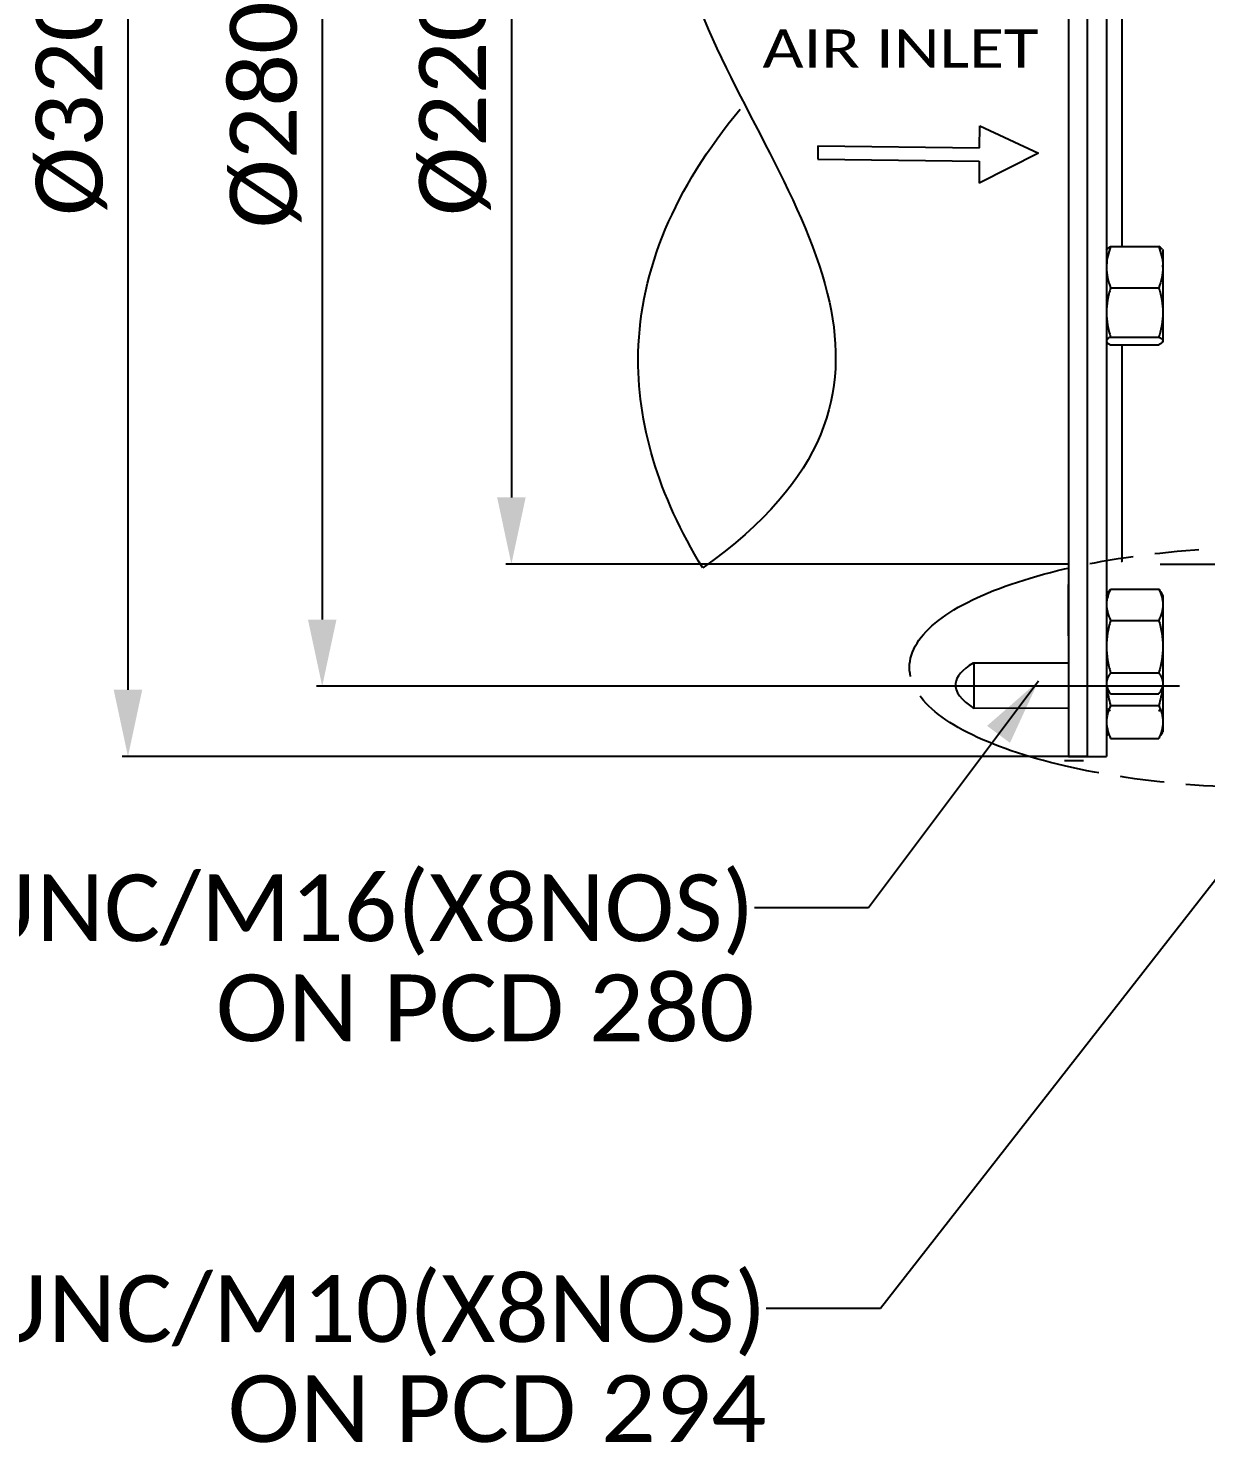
# Model space of a CAD drawing. Header units: millimetres. Extents: x 971 to 5173, y 8 to 3808.
# Drawn here: x 1826.3 to 2135.5, y 1169 to 1540.2 of the extents above; entities that cross this region are included whole.
import ezdxf
from ezdxf.enums import TextEntityAlignment as Align

# ---------------------------------------------------------------- set-up
doc = ezdxf.new("R2010")
doc.units = ezdxf.units.MM
doc.header["$LTSCALE"] = 115.5
doc.header["$PDMODE"] = 3
doc.header["$PDSIZE"] = 8
doc.linetypes.add('PHANTOM', pattern=[0.8, 0.45, -0.05, 0.1, -0.05, 0.1, -0.05])
doc.layers.get('0').update_dxf_attribs({"linetype": 'CONTINUOUS'})
doc.layers.get('Defpoints').update_dxf_attribs({"linetype": 'CONTINUOUS'})
doc.layers.add('00_BUW_DATUM', color=7, linetype='CONTINUOUS')
doc.layers.add('DEFAULT_3', color=7, linetype='PHANTOM')
doc.styles.get("Standard").update_dxf_attribs({"font": 'calibri.ttf'})
doc.dimstyles.new('DIMSTYLE_5', dxfattribs={"dimtxt": 17.5, "dimasz": 17.5, "dimexe": 1.5, "dimexo": 1, "dimgap": 0.875, "dimtad": 1, "dimdsep": 46, "dimtxsty": 'Standard', "dimblk": '_FILLED', "dimblk1": '_FILLED', "dimblk2": '_FILLED', "dimcen": 0.09, "dimazin": 2, "dimtp": 0.01, "dimtm": 0.01, "dimtfac": 1, "dimtofl": 0, "dimtmove": 0, "dimatfit": 3, "dimldrblk": '_FILLED', "dimfxl": 1, "dimtolj": 1, "dimarcsym": 0})
doc.dimstyles.get("Standard").update_dxf_attribs({"dimtxt": 17.5, "dimasz": 17.5, "dimexe": 1.5, "dimexo": 1, "dimtad": 1, "dimdsep": 46, "dimtxsty": 'Standard', "dimblk": '_FILLED', "dimblk1": '_FILLED', "dimblk2": '_FILLED', "dimcen": 0.09, "dimazin": 2, "dimtol": 1, "dimtp": 0.01, "dimtm": 0.01, "dimtfac": 1, "dimtofl": 0, "dimtmove": 0, "dimatfit": 3, "dimldrblk": '_FILLED', "dimfxl": 1, "dimtolj": 1, "dimarcsym": 0})

# ---------------------------------------------------------------- blocks, each defined once
blk = doc.blocks.new('_FILLED')
at = {"color": 0, "linetype": 'ByBlock'}
blk.add_solid([(0, 0), (-1, 0.214), (-1, -0.214)], dxfattribs=at)
blk = doc.blocks.new('*D22')
at = {"color": 0, "linetype": 'Continuous', "lineweight": -2}
for p, q in [((2099.42, 1669.1), (1851, 1669.1)), ((1852.5, 1651.6), (1852.5, 1366.6)), ((2099.42, 1349.1), (1851, 1349.1))]:
    blk.add_line(p, q, dxfattribs=at)
at = {"layer": 'Defpoints', "color": 0}
for p in [(2100.42, 1669.1), (1852.5, 1349.1), (2100.42, 1349.1)]:
    blk.add_point(p, dxfattribs=at)
at = {"color": 0, "linetype": 'ByBlock', "lineweight": -2, "xscale": 17.5, "yscale": 17.5, "zscale": 17.5}
for p, rotation in [((1852.5, 1669.1), 90), ((1852.5, 1349.1), 270)]:
    blk.add_blockref('_FILLED', p, dxfattribs=dict(at, rotation=rotation))
at = {"color": 0, "insert": (1828.29, 1520.77), "char_height": 17.5, "attachment_point": 2, "rotation": 90, "line_spacing_factor": 0.9}
blk.add_mtext('\\A1;%%c320', dxfattribs=at)
blk = doc.blocks.new('*D23')
at = {"color": 0, "linetype": 'Continuous', "lineweight": -2}
for p, q in [((2099.42, 1618.6), (1951.67, 1618.6)), ((1953.17, 1601.1), (1953.17, 1417.1)), ((2099.42, 1399.6), (1951.67, 1399.6))]:
    blk.add_line(p, q, dxfattribs=at)
at = {"layer": 'Defpoints', "color": 0}
for p in [(2100.42, 1618.6), (1953.17, 1399.6), (2100.42, 1399.6)]:
    blk.add_point(p, dxfattribs=at)
at = {"color": 0, "linetype": 'ByBlock', "lineweight": -2, "xscale": 17.5, "yscale": 17.5, "zscale": 17.5}
for p, rotation in [((1953.17, 1618.6), 90), ((1953.17, 1399.6), 270)]:
    blk.add_blockref('_FILLED', p, dxfattribs=dict(at, rotation=rotation))
at = {"color": 0, "insert": (1928.96, 1520.77), "char_height": 17.5, "attachment_point": 2, "rotation": 90, "line_spacing_factor": 0.9}
blk.add_mtext('\\A1;%%c220', dxfattribs=at)
blk = doc.blocks.new('*D24')
at = {"color": 0, "linetype": 'Continuous', "lineweight": -2}
for p, q in [((2129.26, 1647.54), (1902, 1647.54)), ((1903.5, 1630.04), (1903.5, 1385.05)), ((2128.61, 1367.55), (1902, 1367.55))]:
    blk.add_line(p, q, dxfattribs=at)
at = {"layer": 'Defpoints', "color": 0}
for p in [(2130.26, 1647.54), (1903.5, 1367.55), (2129.61, 1367.55)]:
    blk.add_point(p, dxfattribs=at)
at = {"color": 0, "linetype": 'ByBlock', "lineweight": -2, "xscale": 17.5, "yscale": 17.5, "zscale": 17.5}
for p, rotation in [((1903.5, 1647.54), 90), ((1903.5, 1367.55), 270)]:
    blk.add_blockref('_FILLED', p, dxfattribs=dict(at, rotation=rotation))
at = {"color": 0, "insert": (1879.29, 1517.53), "char_height": 17.5, "attachment_point": 2, "rotation": 90, "line_spacing_factor": 0.9}
blk.add_mtext('\\A1;%%c280', dxfattribs=at)
blk = doc.blocks.new('ARROW_4_BL0', base_point=(1092.37, 1052.28))
at = {"color": 7, "linetype": 'Continuous'}
for p, q in [((1105.84, 1054.03), (1105.91, 1059.78)), ((1105.91, 1059.78), (1121.36, 1052.64)), ((1063.43, 1054.54), (1063.39, 1051.03)), ((1063.43, 1054.54), (1105.84, 1054.03)), ((1063.39, 1051.03), (1105.8, 1050.52)), ((1121.36, 1052.64), (1105.73, 1044.78)), ((1105.8, 1050.52), (1105.73, 1044.78))]:
    blk.add_line(p, q, dxfattribs=at)

msp = doc.modelspace()

# ---------------------------------------------------------------- linework, layer by layer
at = {"color": 0, "linetype": 'Continuous'}
for p, q in [((2099.39792, 1669.08573), (2099.39792, 1349.08573)), ((2104.41577, 1349.10481), (2104.41577, 1669.10481)), ((2109.41577, 1669.10481), (2109.41577, 1349.10481)), ((2113.41577, 1563.83246), (2113.41577, 1482.92471)), ((2113.41577, 1457.12141), (2113.41577, 1400.26403)), ((2085.2445, 1399.60481), (2003.75566, 1399.60481)), ((2113.41577, 1400.26403), (2113.33179, 1400.18057)), ((2113.34273, 1400.18057), (2113.41577, 1400.25317)), ((2123.52485, 1399.60481), (2195.41577, 1399.60481)), ((2099.384, 1394.21343), (2099.384, 1380.79184)), ((2099.41577, 1371.02625), (2099.41577, 1349.10481)), ((2104.41577, 1349.10481), (2081.57117, 1349.10481)), ((2098.4143, 1348.07554), (2103.4143, 1348.07554)), ((2099.41577, 1349.10481), (2104.41577, 1349.10481)), ((2104.41577, 1349.10481), (2109.41577, 1349.10481))]:
    msp.add_line(p, q, dxfattribs=at)
at = {"color": 0, "linetype": 'Continuous', "const_width": 0.5}
for points in [[(2074.384, 1373.6677), (2099.384, 1373.6677)], [(2074.60177, 1373.74865), (2074.59748, 1361.7204)], [(2099.51999, 1361.78821), (2074.49482, 1361.78821)]]:
    msp.add_lwpolyline(points, dxfattribs=at)
at = {"color": 0, "linetype": 'Continuous'}
for points, knots in [([(2003.4143, 1617.57554), (1990.02934, 1592.80309), (1997.07999, 1541.1849), (2047.70416, 1471.18754), (2036.38351, 1421.94769), (2003.4143, 1398.57554)], [0, 0, 0, 0, 0.298979169, 0.669756382, 1, 1, 1, 1]), ([(2003.4143, 1398.57554), (1991.68322, 1417.74372), (1979.41868, 1458.71811), (1995.94402, 1498.16722), (2013.26596, 1519.02745)], [0, 0, 0, 0, 0.459934373, 1, 1, 1, 1]), ([(2074.40999, 1373.59513), (2071.48884, 1371.86011), (2068.17739, 1368.0294), (2071.19019, 1363.95964), (2074.59748, 1361.7204)], [0, 0, 0, 0, 0.466506231, 1, 1, 1, 1])]:
    msp.add_open_spline(points, degree=3, knots=knots, dxfattribs=at)
at = {"layer": '00_BUW_DATUM', "color": 0, "linetype": 'Continuous'}
for p, q in [((2109.41577, 1482.02306), (2109.49467, 1482.15972)), ((2110.48756, 1482.92471), (2123.14397, 1482.92471)), ((2124.13686, 1482.15972), (2124.21577, 1482.02306)), ((2124.21577, 1482.02306), (2124.21577, 1458.02306)), ((2110.48756, 1472.0966), (2123.14397, 1472.0966)), ((2110.48756, 1459.19496), (2123.14397, 1459.19496)), ((2109.41577, 1458.02306), (2109.49467, 1457.8864)), ((2110.48756, 1457.12141), (2123.14397, 1457.12141)), ((2124.13686, 1457.8864), (2124.21577, 1458.02306)), ((2109.41577, 1391.2862), (2110.04848, 1392.38209)), ((2110.48756, 1393.05643), (2123.14397, 1393.05643)), ((2123.58306, 1392.38209), (2124.21577, 1391.2862)), ((2124.21577, 1391.2862), (2124.21577, 1355.54624)), ((2110.48756, 1384.83501), (2123.14397, 1384.83501)), ((2110.48756, 1371.06479), (2123.14397, 1371.06479)), ((2109.41577, 1367.2862), (2110.04848, 1366.19032)), ((2123.58306, 1366.19032), (2124.21577, 1367.2862)), ((2110.48756, 1365.51598), (2123.14397, 1365.51598)), ((2110.48756, 1362.49179), (2123.14397, 1362.49179)), ((2109.41577, 1355.54624), (2109.92847, 1354.65821)), ((2123.70306, 1354.65821), (2124.21577, 1355.54624)), ((2110.48756, 1353.84586), (2123.14397, 1353.84586))]:
    msp.add_line(p, q, dxfattribs=at)
for centre, radius, start, end in [((2122.13671, 1477.51002), 12.72095, 177.6913849, 179.9971108), ((2111.49482, 1477.51002), 12.72095, 0.0028892, 2.3086151), ((2116.72704, 1396.0697), 7.31128, 178.2925155, 179.9987299)]:
    msp.add_arc(centre, radius, start, end, dxfattribs=at)
for points, knots in [([(2110.48756, 1482.92471), (2110.19505, 1482.13288), (2109.69578, 1480.52646), (2109.45961, 1478.85483), (2109.42609, 1478.02244)], [0, 0, 0, 0, 0.503300405, 1, 1, 1, 1]), ([(2109.49467, 1482.15972), (2109.53555, 1482.2305), (2109.6503, 1482.37128), (2109.97432, 1482.64333), (2110.27216, 1482.81305), (2110.48756, 1482.92471)], [0, 0, 0, 0, 0.193645695, 0.425132773, 1, 1, 1, 1]), ([(2124.13686, 1482.15972), (2124.09599, 1482.2305), (2123.98123, 1482.37128), (2123.65721, 1482.64333), (2123.35937, 1482.81305), (2123.14397, 1482.92471)], [0, 0, 0, 0, 0.193645695, 0.425132773, 1, 1, 1, 1]), ([(2123.14397, 1482.92471), (2123.43648, 1482.13288), (2123.93575, 1480.52646), (2124.17192, 1478.85483), (2124.20544, 1478.02244)], [0, 0, 0, 0, 0.503300405, 1, 1, 1, 1]), ([(2109.41577, 1477.51066), (2109.41577, 1476.59349), (2109.62404, 1474.74243), (2110.16532, 1472.96894), (2110.48756, 1472.0966)], [0, 0, 0, 0, 0.496541391, 1, 1, 1, 1]), ([(2124.21577, 1477.51066), (2124.21577, 1476.59349), (2124.0075, 1474.74243), (2123.46622, 1472.96894), (2123.14397, 1472.0966)], [0, 0, 0, 0, 0.496541391, 1, 1, 1, 1]), ([(2110.48756, 1472.0966), (2110.16328, 1471.05066), (2109.62125, 1468.92637), (2109.41577, 1466.7368), (2109.41577, 1465.64578)], [0, 0, 0, 0, 0.500922771, 1, 1, 1, 1]), ([(2123.14397, 1472.0966), (2123.46825, 1471.05066), (2124.01028, 1468.92637), (2124.21577, 1466.7368), (2124.21577, 1465.64578)], [0, 0, 0, 0, 0.500922771, 1, 1, 1, 1]), ([(2109.41577, 1465.64578), (2109.41577, 1464.55476), (2109.62125, 1462.36519), (2110.16328, 1460.2409), (2110.48756, 1459.19496)], [0, 0, 0, 0, 0.499077243, 1, 1, 1, 1]), ([(2124.21577, 1465.64578), (2124.21577, 1464.55476), (2124.01028, 1462.36519), (2123.46825, 1460.2409), (2123.14397, 1459.19496)], [0, 0, 0, 0, 0.499077243, 1, 1, 1, 1]), ([(2110.48756, 1459.19496), (2110.33631, 1459.11655), (2110.06308, 1458.96355), (2109.71846, 1458.71208), (2109.48219, 1458.45304), (2109.41577, 1458.2492), (2109.41577, 1458.15818)], [0, 0, 0, 0, 0.329924785, 0.605356064, 0.823743386, 1, 1, 1, 1]), ([(2123.14397, 1459.19496), (2123.29522, 1459.11655), (2123.56846, 1458.96355), (2123.91307, 1458.71208), (2124.14934, 1458.45304), (2124.21577, 1458.2492), (2124.21577, 1458.15818)], [0, 0, 0, 0, 0.329924785, 0.605356064, 0.823743386, 1, 1, 1, 1]), ([(2109.49467, 1457.8864), (2109.53555, 1457.81562), (2109.6503, 1457.67485), (2109.97432, 1457.4028), (2110.27216, 1457.23308), (2110.48756, 1457.12141)], [0, 0, 0, 0, 0.193645695, 0.425132773, 1, 1, 1, 1]), ([(2124.13686, 1457.8864), (2124.09599, 1457.81562), (2123.98123, 1457.67485), (2123.65721, 1457.4028), (2123.35937, 1457.23308), (2123.14397, 1457.12141)], [0, 0, 0, 0, 0.193645695, 0.425132773, 1, 1, 1, 1]), ([(2124.21577, 1458.15818), (2124.21577, 1458.13545), (2124.20882, 1458.04041), (2124.17299, 1457.94897), (2124.13686, 1457.8864)], [0, 0, 0, 0, 0.23933553, 1, 1, 1, 1]), ([(2110.48756, 1393.05643), (2110.18603, 1392.43666), (2109.67072, 1391.17779), (2109.43879, 1389.82727), (2109.41901, 1389.16341)], [0, 0, 0, 0, 0.509264232, 1, 1, 1, 1]), ([(2110.04848, 1392.38209), (2110.08137, 1392.43906), (2110.21895, 1392.66942), (2110.36914, 1392.89215), (2110.48756, 1393.05643)], [0, 0, 0, 0, 0.245185918, 1, 1, 1, 1]), ([(2123.58305, 1392.38209), (2123.55016, 1392.43906), (2123.41258, 1392.66942), (2123.26239, 1392.89215), (2123.14397, 1393.05643)], [0, 0, 0, 0, 0.245185918, 1, 1, 1, 1]), ([(2123.14397, 1393.05643), (2123.46169, 1392.4034), (2123.86882, 1391.39505), (2124.16501, 1389.99577), (2124.21577, 1389.294), (2124.21577, 1388.94572)], [0, 0, 0, 0, 0.508916407, 0.755928468, 1, 1, 1, 1]), ([(2109.41577, 1388.94572), (2109.41577, 1388.59743), (2109.46652, 1387.89567), (2109.76271, 1386.49638), (2110.16984, 1385.48804), (2110.48756, 1384.83501)], [0, 0, 0, 0, 0.244071545, 0.491083607, 1, 1, 1, 1]), ([(2124.21577, 1388.94572), (2124.21577, 1388.59743), (2124.16501, 1387.89567), (2123.86882, 1386.49638), (2123.46169, 1385.48804), (2123.14397, 1384.83501)], [0, 0, 0, 0, 0.244071545, 0.491083607, 1, 1, 1, 1]), ([(2110.48756, 1384.83501), (2110.16266, 1383.71653), (2109.62044, 1381.44578), (2109.41577, 1379.11382), (2109.41577, 1377.9499)], [0, 0, 0, 0, 0.500171567, 1, 1, 1, 1]), ([(2123.14397, 1384.83501), (2123.46887, 1383.71653), (2124.01109, 1381.44578), (2124.21577, 1379.11382), (2124.21577, 1377.9499)], [0, 0, 0, 0, 0.500171567, 1, 1, 1, 1]), ([(2109.41577, 1377.9499), (2109.41577, 1376.78598), (2109.62044, 1374.45402), (2110.16266, 1372.18327), (2110.48756, 1371.06479)], [0, 0, 0, 0, 0.499828448, 1, 1, 1, 1]), ([(2124.21577, 1377.9499), (2124.21577, 1376.78598), (2124.01109, 1374.45402), (2123.46887, 1372.18327), (2123.14397, 1371.06479)], [0, 0, 0, 0, 0.499828448, 1, 1, 1, 1]), ([(2110.48756, 1371.06479), (2110.32913, 1370.84501), (2110.03817, 1370.40377), (2109.69123, 1369.71226), (2109.4679, 1369.00695), (2109.41577, 1368.52615), (2109.41577, 1368.29038)], [0, 0, 0, 0, 0.269047325, 0.523868355, 0.765878026, 1, 1, 1, 1]), ([(2123.14397, 1371.06479), (2123.3024, 1370.84501), (2123.59337, 1370.40377), (2123.9403, 1369.71226), (2124.16363, 1369.00695), (2124.21577, 1368.52615), (2124.21577, 1368.29038)], [0, 0, 0, 0, 0.269047325, 0.523868355, 0.765878026, 1, 1, 1, 1]), ([(2109.41577, 1368.29038), (2109.41577, 1367.93367), (2109.54041, 1367.19304), (2109.85804, 1366.52017), (2110.04848, 1366.19032)], [0, 0, 0, 0, 0.483620891, 1, 1, 1, 1]), ([(2110.04848, 1366.19032), (2110.08137, 1366.13335), (2110.21895, 1365.90298), (2110.36914, 1365.68026), (2110.48756, 1365.51598)], [0, 0, 0, 0, 0.245185918, 1, 1, 1, 1]), ([(2123.58305, 1366.19032), (2123.55016, 1366.13335), (2123.41258, 1365.90298), (2123.26239, 1365.68026), (2123.14397, 1365.51598)], [0, 0, 0, 0, 0.245185918, 1, 1, 1, 1]), ([(2124.21577, 1368.29038), (2124.21577, 1367.93367), (2124.09113, 1367.19304), (2123.77349, 1366.52017), (2123.58305, 1366.19032)], [0, 0, 0, 0, 0.483620891, 1, 1, 1, 1]), ([(2110.48756, 1362.49179), (2110.16888, 1361.80296), (2109.7618, 1360.74093), (2109.46641, 1359.27209), (2109.41577, 1358.53501), (2109.41577, 1358.16883)], [0, 0, 0, 0, 0.507640369, 0.755079322, 1, 1, 1, 1]), ([(2123.14397, 1362.49179), (2123.46265, 1361.80296), (2123.86974, 1360.74093), (2124.16512, 1359.27209), (2124.21577, 1358.53501), (2124.21577, 1358.16883)], [0, 0, 0, 0, 0.507640369, 0.755079322, 1, 1, 1, 1]), ([(2110.48756, 1360.97), (2110.43498, 1361.03644), (2110.23465, 1361.29721), (2110.05054, 1361.57092), (2109.92847, 1361.78234)], [0, 0, 0, 0, 0.257646455, 1, 1, 1, 1]), ([(2123.14397, 1360.97), (2123.19655, 1361.03644), (2123.39688, 1361.29721), (2123.58099, 1361.57092), (2123.70306, 1361.78234)], [0, 0, 0, 0, 0.257646455, 1, 1, 1, 1]), ([(2109.41577, 1358.16883), (2109.41577, 1357.80264), (2109.46641, 1357.06556), (2109.7618, 1355.59672), (2110.16888, 1354.53469), (2110.48756, 1353.84586)], [0, 0, 0, 0, 0.24492069, 0.492359645, 1, 1, 1, 1]), ([(2124.21577, 1358.16883), (2124.21577, 1357.80264), (2124.16512, 1357.06556), (2123.86974, 1355.59672), (2123.46265, 1354.53469), (2123.14397, 1353.84586)], [0, 0, 0, 0, 0.24492069, 0.492359645, 1, 1, 1, 1])]:
    msp.add_open_spline(points, degree=3, knots=knots, dxfattribs=at)
for points in [[(2109.54409, 1367.04787), (2109.71494, 1365.5064), (2110.0529, 1363.98055), (2110.48756, 1362.49179)], [(2124.08744, 1367.04787), (2123.91659, 1365.5064), (2123.57863, 1363.98055), (2123.14397, 1362.49179)]]:
    msp.add_open_spline(points, degree=3, dxfattribs=at)
at = {"layer": 'DEFAULT_3', "color": 0, "linetype": 'PHANTOM'}
msp.add_ellipse((2154.41577, 1372.47369), major_axis=(-96.71498, 0), ratio=0.327719645, dxfattribs=at)

# ---------------------------------------------------------------- block references
at = {"color": 0, "linetype": 'Continuous'}
msp.add_blockref('ARROW_4_BL0', (2062.59822, 1507.10963), dxfattribs=at)

# ---------------------------------------------------------------- texts
for s, height, width, p, p2 in [('AIR INLET', 10, 1.181322, (2019.10493, 1529.91189), (2091.55629, 1529.91189)), ('5/8"-11 UNC/M16(X8NOS)', 17.5, 1.000854, (1718.37138, 1300.63322), (2016.96087, 1300.63322)), ('ON PCD 280', 17.5, 1.037345, (1875.53091, 1274.38322), (2016.96087, 1274.38322)), ('3/8"-16 UNC/M10(X8NOS)', 17.5, 1.000854, (1721.51161, 1195.43017), (2020.1011, 1195.43017)), ('ON PCD 294', 17.5, 1.037345, (1878.67114, 1169.18017), (2020.1011, 1169.18017))]:
    msp.add_text(s, height=height, dxfattribs=dict(at, width=width)).set_placement(p, p2, align=Align.FIT)

# ---------------------------------------------------------------- dimensions: what is measured, and where the dimension line sits
dim = msp.add_linear_dim(base=(1852.50137, 1349.10481), p1=(2100.41577, 1669.10481), p2=(2100.41577, 1349.10481), angle=270, text='%%c<>', dimstyle='DIMSTYLE_5', dxfattribs=at)
dim.commit()
dim.dimension.update_dxf_attribs({"geometry": '*D22', "text_midpoint": (1852.50137, 1520.77148), "dimtype": 160})
for base, p1, p2, text, picture, middle in [((1903.50099, 1367.54624), (2130.2648, 1647.5449), (2129.60942, 1367.54624), '%%c280', '*D24', (1903.50099, 1517.52864)), ((1953.16646, 1399.60481), (2100.41577, 1618.60481), (2100.41577, 1399.60481), '%%c220', '*D23', (1953.16646, 1520.77148))]:
    dim = msp.add_linear_dim(base=base, p1=p1, p2=p2, angle=270, text=text, dimstyle='DIMSTYLE_5', override={"dimtxsty": 'Standard'}, dxfattribs=at)
    dim.commit()
    dim.dimension.update_dxf_attribs({"geometry": picture, "text_midpoint": middle, "dimtype": 160})

# ---------------------------------------------------------------- leaders
for points in [[(2192.21843, 1386.18208), (2050.1011, 1204.18017), (2020.1011, 1204.18017)], [(2091.56521, 1368.91235), (2046.96087, 1309.38322), (2016.96087, 1309.38322)]]:
    msp.add_leader(points, dimstyle='Standard', override={"dimtad": 0}, dxfattribs=at)

doc.saveas('drawing.dxf')
